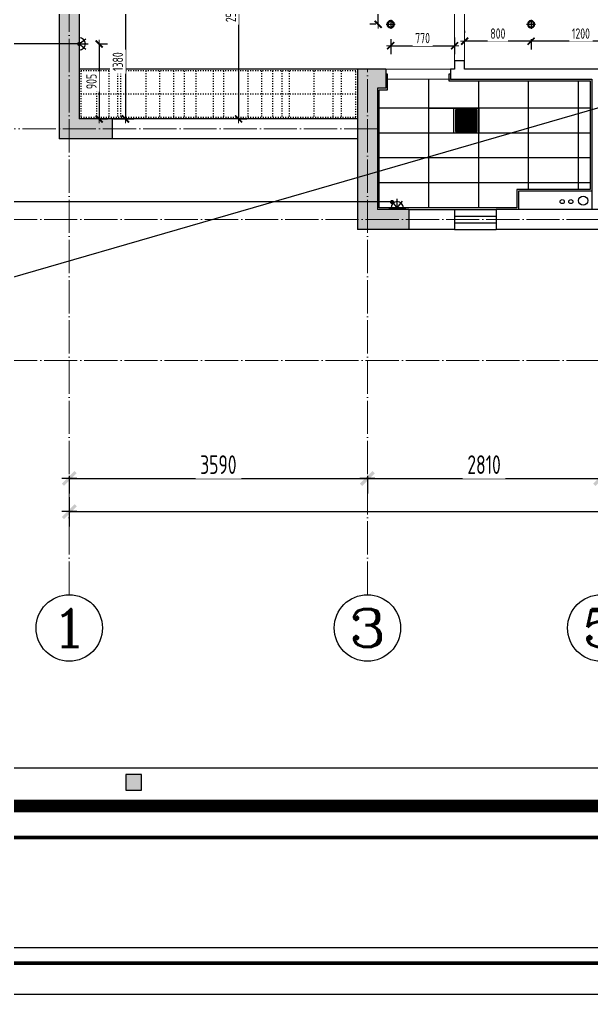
# Model space of a CAD drawing. Header units: inches. Extents: x -50945 to 250244, y -404780 to 18493.
# Drawn here: x 98320 to 105218, y -404780 to -393041 of the extents above; entities that cross this region are included whole.
import ezdxf
from ezdxf.enums import TextEntityAlignment as Align

# ---------------------------------------------------------------- set-up
doc = ezdxf.new("R2010")
doc.units = ezdxf.units.IN
doc.header["$MEASUREMENT"] = 0
doc.linetypes.add('ACAD_ISO03W100', pattern=[30, 12, -18])
doc.linetypes.add('DOTE', pattern=[2.42, 2, -0.2, 0.02, -0.2])
for name, color, linetype in [('15开关布置图-YJ', 2, 'Continuous'), ('AXIS', 1, 'Continuous'), ('AXIS_TEXT', 7, 'Continuous'), ('A图框', 7, 'Continuous'), ('D-ARCHI', 250, 'Continuous'), ('EVH 立面填充', 8, 'Continuous'), ('IBS-003-建筑窗框', 3, 'Continuous'), ('IBS-182-原建筑非承重墙', 150, 'Continuous'), ('IBS-200-原建筑承重墙柱', 200, 'Continuous'), ('IBS-63-原建筑窗', 63, 'Continuous'), ('IDS-030-造型完成面(看线)', 30, 'Continuous'), ('IDS-040-固定高家具', 40, 'Continuous'), ('IRC-2-天花灯具', 2, 'Continuous'), ('IRC-30-天花轮廓线', 30, 'Continuous'), ('外标注', 50, 'Continuous')]:
    doc.layers.add(name, color=color, linetype=linetype)
doc.layers.add('天棚材质标注', color=2, linetype='Continuous', lineweight=5)
doc.layers.add('门', color=65, linetype='Continuous', lineweight=13)
doc.styles.add('_TCH_AXIS', font='COMPLEX', dxfattribs={"bigfont": 'GBCBIG'})
doc.styles.add('COMPLEX', font='COMPLEX')
doc.styles.add('HBA-DIMT', font='ARCHS.SHX', dxfattribs={"width": 0.8})
doc.dimstyles.new('HBA_40', dxfattribs={"dimscale": 50, "dimtxt": 2.5, "dimasz": 0.1, "dimexe": 2, "dimexo": 2.5, "dimgap": 0.6, "dimtad": 1, "dimdec": 0, "dimrnd": 5, "dimzin": 0, "dimtxsty": 'HBA-DIMT', "dimblk": 'HBA_DIMENSION_TICK', "dimblk1": 'HBA_DIMENSION_TICK', "dimblk2": 'HBA_DIMENSION_TICK', "dimcen": 0.125, "dimclrd": 44, "dimclre": 44, "dimclrt": 2, "dimadec": 0, "dimazin": 0, "dimtfac": 1, "dimtdec": 0, "dimtix": 1, "dimtmove": 1, "dimatfit": 3, "dimldrblk": 'HBA_Leader_Dot', "dimfxl": 0, "dimtvp": 1, "dimtfill": 1, "dimtolj": 1, "dimtzin": 0, "dimarcsym": 0})

# ---------------------------------------------------------------- blocks, each defined once
blk = doc.blocks.new('HBA_DIMENSION_TICK')
at = {"color": 0, "linetype": 'ByBlock'}
for p, q in [((-10, 0), (0, 0)), ((0, 0), (10, 0))]:
    blk.add_line(p, q, dxfattribs=at)
at = {"color": 50, "linetype": 'ByBlock'}
blk.add_solid([(-10, -7), (-7, -10), (7, 10), (10, 7)], dxfattribs=at)
blk = doc.blocks.new('*D880')
at = {"layer": 'Defpoints', "color": 0, "transparency": 16777216}
for p in [(98919, -398311), (102508, -398311), (102508, -398566)]:
    blk.add_point(p, dxfattribs=at)
at = {"layer": '外标注', "color": 44, "lineweight": -2, "transparency": 16777216}
for p, q in [((98919, -398536), (98919, -398746)), ((102508, -398536), (102508, -398746)), ((98928, -398566), (102499, -398566))]:
    blk.add_line(p, q, dxfattribs=at)
at = {"layer": '外标注', "color": 44, "lineweight": -2, "transparency": 16777216, "xscale": 9, "yscale": 9, "zscale": 9, "rotation": 180}
blk.add_blockref('HBA_DIMENSION_TICK', (98919, -398566), dxfattribs=at)
at = {"layer": '外标注', "color": 44, "lineweight": -2, "transparency": 16777216, "xscale": 9, "yscale": 9, "zscale": 9}
blk.add_blockref('HBA_DIMENSION_TICK', (102508, -398566), dxfattribs=at)
at = {"layer": '外标注', "color": 2, "transparency": 16777216, "insert": (100714, -398400), "char_height": 225, "attachment_point": 5, "style": 'HBA-DIMT', "bg_fill": 3, "box_fill_scale": 1.25, "bg_fill_color": 256, "bg_fill_true_color": 13158600, "bg_fill_transparency": 0}
blk.add_mtext('\\A1;3590', dxfattribs=at)
blk = doc.blocks.new('HBA_Leader_Dot')
at = {"color": 0, "linetype": 'ByBlock'}
blk.add_line((-5, 0), (-10, 0), dxfattribs=at)
at = {"color": 0, "linetype": 'ByBlock', "const_width": 5}
blk.add_lwpolyline([(-2.5, 0, 1), (2.5, 0, 1)], format="xyb", close=True, dxfattribs=at)
blk = doc.blocks.new('*D881')
at = {"layer": 'Defpoints', "color": 0, "transparency": 16777216}
for p in [(102508, -398311), (105318, -398311), (105318, -398566)]:
    blk.add_point(p, dxfattribs=at)
at = {"layer": '外标注', "color": 44, "lineweight": -2, "transparency": 16777216}
for p, q in [((102508, -398536), (102508, -398746)), ((105318, -398536), (105318, -398746)), ((102517, -398566), (105309, -398566))]:
    blk.add_line(p, q, dxfattribs=at)
at = {"layer": '外标注', "color": 44, "lineweight": -2, "transparency": 16777216, "xscale": 9, "yscale": 9, "zscale": 9, "rotation": 180}
blk.add_blockref('HBA_DIMENSION_TICK', (102508, -398566), dxfattribs=at)
at = {"layer": '外标注', "color": 44, "lineweight": -2, "transparency": 16777216, "xscale": 9, "yscale": 9, "zscale": 9}
blk.add_blockref('HBA_DIMENSION_TICK', (105318, -398566), dxfattribs=at)
at = {"layer": '外标注', "color": 2, "transparency": 16777216, "insert": (103913, -398400), "char_height": 225, "attachment_point": 5, "style": 'HBA-DIMT', "bg_fill": 3, "box_fill_scale": 1.25, "bg_fill_color": 256, "bg_fill_true_color": 13158600, "bg_fill_transparency": 0}
blk.add_mtext('\\A1;2810', dxfattribs=at)
blk = doc.blocks.new('*D888')
at = {"layer": 'Defpoints', "color": 0, "transparency": 16777216}
for p in [(98919, -398566), (113619, -398566), (113619, -398966)]:
    blk.add_point(p, dxfattribs=at)
at = {"layer": '外标注', "color": 44, "lineweight": -2, "transparency": 16777216}
for p, q in [((98919, -398791), (98919, -399146)), ((113619, -398791), (113619, -399146)), ((98928, -398966), (113610, -398966))]:
    blk.add_line(p, q, dxfattribs=at)
at = {"layer": '外标注', "color": 44, "lineweight": -2, "transparency": 16777216, "xscale": 9, "yscale": 9, "zscale": 9, "rotation": 180}
blk.add_blockref('HBA_DIMENSION_TICK', (98919, -398966), dxfattribs=at)
at = {"layer": '外标注', "color": 44, "lineweight": -2, "transparency": 16777216, "xscale": 9, "yscale": 9, "zscale": 9}
blk.add_blockref('HBA_DIMENSION_TICK', (113619, -398966), dxfattribs=at)
at = {"layer": '外标注', "color": 2, "transparency": 16777216, "insert": (106269, -398800), "char_height": 225, "attachment_point": 5, "style": 'HBA-DIMT', "bg_fill": 3, "box_fill_scale": 1.25, "bg_fill_color": 256, "bg_fill_true_color": 13158600, "bg_fill_transparency": 0}
blk.add_mtext('\\A1;14700', dxfattribs=at)
blk = doc.blocks.new('_AXISO')
blk.add_circle((0, 0), 0.5)
at = {"layer": 'AXIS_TEXT', "style": 'COMPLEX', "width": 1.041667}
blk.add_attdef('A', text='', height=0.56, dxfattribs=at).set_placement((-0.25, -0.28), (0.25, -0.28), align=Align.FIT)
blk = doc.blocks.new('gegeg')
at = {"layer": 'A图框'}
h = blk.add_hatch(color=256, dxfattribs=at)
h.dxf.hatch_style = 1
h.paths.add_polyline_path([(140844, -57733), (141019, -57733), (141019, -57558), (140844, -57558)])
for p, q in [((133887, -57482), (161887, -57482)), ((138761, -59483), (146834, -59483))]:
    blk.add_line(p, q, dxfattribs=at)
for points in [[(162587, -39218), (162587, -60008), (133187, -60008), (133187, -39218)], [(141019, -57558), (140844, -57558), (140844, -57733), (141019, -57733)]]:
    blk.add_lwpolyline(points, close=True, dxfattribs=at)
at = {"layer": 'A图框', "const_width": 140}
blk.add_lwpolyline([(161887, -57908), (133887, -57908)], dxfattribs=at)
at = {"layer": 'A图框', "const_width": 42}
blk.add_lwpolyline([(133537, -58258), (162237, -58258), (162237, -59658), (133537, -59658)], close=True, dxfattribs=at)
blk = doc.blocks.new('A$C2C253EB8')
at = {"layer": 'IRC-2-天花灯具', "color": 250}
for p, q in [((0, 55), (110, 55)), ((55, 0), (55, 110))]:
    blk.add_line(p, q, dxfattribs=at)
at = {"layer": 'IRC-2-天花灯具', "color": 2}
blk.add_ellipse((55, 55), major_axis=(44, 0), ratio=1, start_param=1.571461413961594, end_param=7.85464672114118, dxfattribs=at)
at = {"layer": 'IRC-2-天花灯具', "color": 251}
blk.add_ellipse((55, 55), major_axis=(33, 0), ratio=1, start_param=1.570667, end_param=7.853852, dxfattribs=at)
blk = doc.blocks.new('fhty')
at = {"layer": 'IRC-2-天花灯具'}
for p, q in [((717910, -196860), (717910, -197065)), ((717910, -196962), (717990, -196900)), ((717910, -196962), (718019, -196962)), ((717910, -196962), (717990, -197025))]:
    blk.add_line(p, q, dxfattribs=at)
blk.add_arc((717910, -196962), 74.3, 270, 90, dxfattribs=at)
blk = doc.blocks.new('*D917')
at = {"layer": 'Defpoints', "color": 0, "transparency": 16777216}
for p in [(104479, -393153), (105679, -393153), (104479, -393302)]:
    blk.add_point(p, dxfattribs=at)
at = {"layer": '天棚材质标注', "color": 44, "lineweight": -2, "transparency": 16777216}
for p, q in [((104479, -393278), (104479, -393402)), ((105674, -393302), (104484, -393302)), ((105679, -393278), (105679, -393402))]:
    blk.add_line(p, q, dxfattribs=at)
at = {"layer": '天棚材质标注', "color": 44, "lineweight": -2, "transparency": 16777216, "xscale": 5, "yscale": 5, "zscale": 5, "rotation": 180}
blk.add_blockref('HBA_DIMENSION_TICK', (104479, -393302), dxfattribs=at)
at = {"layer": '天棚材质标注', "color": 44, "lineweight": -2, "transparency": 16777216, "xscale": 5, "yscale": 5, "zscale": 5}
blk.add_blockref('HBA_DIMENSION_TICK', (105679, -393302), dxfattribs=at)
at = {"layer": '天棚材质标注', "color": 2, "transparency": 16777216, "insert": (105079, -393210), "char_height": 125, "attachment_point": 5, "style": 'HBA-DIMT', "bg_fill": 3, "box_fill_scale": 1.25, "bg_fill_color": 256, "bg_fill_true_color": 13158600, "bg_fill_transparency": 0}
blk.add_mtext('\\A1;1200', dxfattribs=at)
blk = doc.blocks.new('*D918')
at = {"layer": 'Defpoints', "color": 0, "transparency": 16777216}
for p in [(104479, -393153), (103679, -393302), (103679, -393302)]:
    blk.add_point(p, dxfattribs=at)
at = {"layer": '天棚材质标注', "color": 44, "lineweight": -2, "transparency": 16777216}
for p, q in [((103679, -393177), (103679, -393202)), ((104474, -393302), (103684, -393302)), ((104479, -393278), (104479, -393402))]:
    blk.add_line(p, q, dxfattribs=at)
at = {"layer": '天棚材质标注', "color": 44, "lineweight": -2, "transparency": 16777216, "xscale": 5, "yscale": 5, "zscale": 5, "rotation": 180}
blk.add_blockref('HBA_DIMENSION_TICK', (103679, -393302), dxfattribs=at)
at = {"layer": '天棚材质标注', "color": 44, "lineweight": -2, "transparency": 16777216, "xscale": 5, "yscale": 5, "zscale": 5}
blk.add_blockref('HBA_DIMENSION_TICK', (104479, -393302), dxfattribs=at)
at = {"layer": '天棚材质标注', "color": 2, "transparency": 16777216, "insert": (104079, -393210), "char_height": 125, "attachment_point": 5, "style": 'HBA-DIMT', "bg_fill": 3, "box_fill_scale": 1.25, "bg_fill_color": 256, "bg_fill_true_color": 13158600, "bg_fill_transparency": 0}
blk.add_mtext('\\A1;800', dxfattribs=at)
blk = doc.blocks.new('*D933')
at = {"layer": 'Defpoints', "color": 0, "transparency": 16777216}
for p in [(99148, -393335), (99148, -394238), (99279, -394238)]:
    blk.add_point(p, dxfattribs=at)
at = {"layer": '天棚材质标注', "color": 44, "lineweight": -2, "transparency": 16777216}
for p, q in [((99273, -393335), (99379, -393335)), ((99279, -393340), (99279, -394233)), ((99273, -394238), (99379, -394238))]:
    blk.add_line(p, q, dxfattribs=at)
at = {"layer": '天棚材质标注', "color": 44, "lineweight": -2, "transparency": 16777216, "xscale": 5, "yscale": 5, "zscale": 5}
for p, rotation in [((99279, -393335), 90), ((99279, -394238), 270)]:
    blk.add_blockref('HBA_DIMENSION_TICK', p, dxfattribs=dict(at, rotation=rotation))
at = {"layer": '天棚材质标注', "color": 2, "transparency": 16777216, "insert": (99186, -393787), "char_height": 125, "attachment_point": 5, "rotation": 90, "style": 'HBA-DIMT', "bg_fill": 3, "box_fill_scale": 1.25, "bg_fill_color": 256, "bg_fill_true_color": 13158600, "bg_fill_transparency": 0}
blk.add_mtext('\\A1;905', dxfattribs=at)
blk = doc.blocks.new('*D935')
at = {"layer": 'Defpoints', "color": 0, "transparency": 16777216}
for p in [(100840, -391668), (100840, -394238), (100957, -394238)]:
    blk.add_point(p, dxfattribs=at)
at = {"layer": '天棚材质标注', "color": 44, "lineweight": -2, "transparency": 16777216}
for p, q in [((100957, -391673), (100957, -394233)), ((100965, -391668), (101057, -391668)), ((100965, -394238), (101057, -394238))]:
    blk.add_line(p, q, dxfattribs=at)
at = {"layer": '天棚材质标注', "color": 44, "lineweight": -2, "transparency": 16777216, "xscale": 5, "yscale": 5, "zscale": 5}
for p, rotation in [((100957, -391668), 90), ((100957, -394238), 270)]:
    blk.add_blockref('HBA_DIMENSION_TICK', p, dxfattribs=dict(at, rotation=rotation))
at = {"layer": '天棚材质标注', "color": 2, "transparency": 16777216, "insert": (100865, -392953), "char_height": 125, "attachment_point": 5, "rotation": 90, "style": 'HBA-DIMT', "bg_fill": 3, "box_fill_scale": 1.25, "bg_fill_color": 256, "bg_fill_true_color": 13158600, "bg_fill_transparency": 0}
blk.add_mtext('\\A1;2570', dxfattribs=at)
blk = doc.blocks.new('*D936')
at = {"layer": 'Defpoints', "color": 0, "transparency": 16777216}
for p in [(102638, -392558), (102734, -392558), (102734, -393098)]:
    blk.add_point(p, dxfattribs=at)
at = {"layer": '天棚材质标注', "color": 44, "lineweight": -2, "transparency": 16777216}
for p, q in [((102609, -392558), (102538, -392558)), ((102638, -393093), (102638, -392563)), ((102609, -393098), (102538, -393098))]:
    blk.add_line(p, q, dxfattribs=at)
at = {"layer": '天棚材质标注', "color": 44, "lineweight": -2, "transparency": 16777216, "xscale": 5, "yscale": 5, "zscale": 5}
for p, rotation in [((102638, -392558), 90), ((102638, -393098), 270)]:
    blk.add_blockref('HBA_DIMENSION_TICK', p, dxfattribs=dict(at, rotation=rotation))
at = {"layer": '天棚材质标注', "color": 2, "transparency": 16777216, "insert": (102545, -392828), "char_height": 125, "attachment_point": 5, "rotation": 90, "style": 'HBA-DIMT', "bg_fill": 3, "box_fill_scale": 1.25, "bg_fill_color": 256, "bg_fill_true_color": 13158600, "bg_fill_transparency": 0}
blk.add_mtext('\\A1;540', dxfattribs=at)
blk = doc.blocks.new('*D937')
at = {"layer": 'Defpoints', "color": 0, "transparency": 16777216}
for p in [(103558, -393133), (102789, -393153), (103558, -393356)]:
    blk.add_point(p, dxfattribs=at)
at = {"layer": '天棚材质标注', "color": 44, "lineweight": -2, "transparency": 16777216}
for p, q in [((103558, -393258), (103558, -393456)), ((102789, -393278), (102789, -393456)), ((102794, -393356), (103553, -393356))]:
    blk.add_line(p, q, dxfattribs=at)
at = {"layer": '天棚材质标注', "color": 44, "lineweight": -2, "transparency": 16777216, "xscale": 5, "yscale": 5, "zscale": 5, "rotation": 180}
blk.add_blockref('HBA_DIMENSION_TICK', (102789, -393356), dxfattribs=at)
at = {"layer": '天棚材质标注', "color": 44, "lineweight": -2, "transparency": 16777216, "xscale": 5, "yscale": 5, "zscale": 5}
blk.add_blockref('HBA_DIMENSION_TICK', (103558, -393356), dxfattribs=at)
at = {"layer": '天棚材质标注', "color": 2, "transparency": 16777216, "insert": (103173, -393264), "char_height": 125, "attachment_point": 5, "style": 'HBA-DIMT', "bg_fill": 3, "box_fill_scale": 1.25, "bg_fill_color": 256, "bg_fill_true_color": 13158600, "bg_fill_transparency": 0}
blk.add_mtext('\\A1;770', dxfattribs=at)
blk = doc.blocks.new('*D1059')
at = {"layer": 'Defpoints', "color": 0, "transparency": 16777216}
for p in [(99276, -392858), (99326, -394238), (99595, -394238)]:
    blk.add_point(p, dxfattribs=at)
at = {"layer": '天棚材质标注', "color": 44, "lineweight": -2, "transparency": 16777216}
for p, q in [((99401, -392858), (99695, -392858)), ((99595, -392863), (99595, -394233)), ((99451, -394238), (99695, -394238))]:
    blk.add_line(p, q, dxfattribs=at)
at = {"layer": '天棚材质标注', "color": 44, "lineweight": -2, "transparency": 16777216, "xscale": 5, "yscale": 5, "zscale": 5}
for p, rotation in [((99595, -392858), 90), ((99595, -394238), 270)]:
    blk.add_blockref('HBA_DIMENSION_TICK', p, dxfattribs=dict(at, rotation=rotation))
at = {"layer": '天棚材质标注', "color": 2, "transparency": 16777216, "insert": (99503, -393548), "char_height": 125, "attachment_point": 5, "rotation": 90, "style": 'HBA-DIMT', "bg_fill": 3, "box_fill_scale": 1.25, "bg_fill_color": 256, "bg_fill_true_color": 13158600, "bg_fill_transparency": 0}
blk.add_mtext('\\A1;1380', dxfattribs=at)

msp = doc.modelspace()

# ---------------------------------------------------------------- hatches: boundary and pattern name
at = {"layer": 'EVH 立面填充'}
h = msp.add_hatch(color=256, dxfattribs=at)
h.dxf.hatch_style = 1
h.paths.add_polyline_path([(99038.67, -394238.07), (99038.67, -392788.07), (98798.67, -392788.07), (98798.67, -394478.07), (99438.67, -394478.07), (99438.67, -394238.07)])
h = msp.add_hatch(color=256, dxfattribs=at)
h.dxf.hatch_style = 1
h.paths.add_polyline_path([(102388.37, -395568.07), (103008.37, -395568.07), (103008.37, -395328.07), (102628.37, -395328.07), (102628.37, -393868.07), (102728.37, -393868.07), (102728.37, -393638.07), (102388.37, -393638.07)])
at = {"layer": 'IRC-2-天花灯具'}
h = msp.add_hatch(dxfattribs=at)
h.set_pattern_fill('ANSI31', color=256, scale=80)
h.set_pattern_definition([(45, (9779.72, -378341.285), (-7.0710678, 7.0710678), [])])
h.paths.add_polyline_path([(103568.37, -394388.07), (103828.37, -394388.07), (103828.37, -394128.07), (103568.37, -394128.07)])

# ---------------------------------------------------------------- linework, layer by layer
at = {"layer": 'D-ARCHI', "color": 251, "linetype": 'DOTE', "lineweight": 5, "ltscale": 200}
for p, q in [((102628.37, -394358.07), (96111.41, -394358.07)), ((116438.67, -395448.07), (96111.41, -395448.07)), ((116438.67, -397146.4), (96111.41, -397146.4))]:
    msp.add_line(p, q, dxfattribs=at)
at = {"layer": 'IBS-003-建筑窗框', "color": 251, "ltscale": 10}
for p, q in [((103558.37, -395328.07), (104058.37, -395328.07)), ((103558.37, -395568.07), (104058.37, -395568.07))]:
    msp.add_line(p, q, dxfattribs=at)
at = {"layer": 'IBS-182-原建筑非承重墙'}
for p, q in [((103678.37, -393538.07), (103558.37, -393538.07)), ((103558.37, -393538.07), (103558.37, -393638.07)), ((103678.37, -393638.07), (103678.37, -393538.07)), ((103558.37, -393638.07), (103508.37, -393638.07)), ((103508.37, -393638.07), (103508.37, -393758.07)), ((107328.37, -393638.07), (103678.37, -393638.07)), ((103508.37, -393758.07), (105208.37, -393758.07)), ((105208.37, -393758.07), (105208.37, -395328.07)), ((102388.37, -394238.07), (99438.67, -394238.07)), ((102388.37, -394478.07), (99438.67, -394478.07)), ((104328.37, -395108.07), (104328.37, -395328.07)), ((105208.37, -395108.07), (104328.37, -395108.07)), ((103008.37, -395328.07), (103558.37, -395328.07)), ((103558.37, -395328.07), (103558.37, -395568.07)), ((105438.37, -395328.07), (104058.37, -395328.07)), ((104058.37, -395328.07), (104058.37, -395568.07)), ((103558.37, -395568.07), (103008.37, -395568.07)), ((106518.37, -395568.07), (104058.37, -395568.07))]:
    msp.add_line(p, q, dxfattribs=at)
for centre, radius in [((104854.06, -395232.89), 25), ((104957.4, -395232.89), 25), ((105105.56, -395221.45), 55)]:
    msp.add_circle(centre, radius, dxfattribs=at)
at = {"layer": 'IBS-200-原建筑承重墙柱', "ltscale": 0.02}
for p, q in [((98798.67, -392788.07), (98798.67, -394478.07)), ((99038.67, -392788.07), (99038.67, -394238.07)), ((102728.37, -393638.07), (102388.37, -393638.07)), ((102388.37, -393638.07), (102388.37, -395568.07)), ((102728.37, -393638.07), (102728.37, -393868.07)), ((102728.37, -393868.07), (102628.37, -393868.07)), ((102628.37, -393868.07), (102628.37, -395328.07)), ((99438.67, -394238.07), (99038.67, -394238.07)), ((99438.67, -394478.07), (99438.67, -394238.07)), ((99438.67, -394478.07), (98798.67, -394478.07)), ((103008.37, -395328.07), (102628.37, -395328.07)), ((103008.37, -395328.07), (103008.37, -395568.07)), ((103008.37, -395568.07), (102388.37, -395568.07))]:
    msp.add_line(p, q, dxfattribs=at)
at = {"layer": 'IBS-63-原建筑窗'}
for p, q in [((103558.37, -395408.07), (104058.37, -395408.07)), ((103558.37, -395488.07), (104058.37, -395488.07))]:
    msp.add_line(p, q, dxfattribs=at)
at = {"layer": 'IDS-030-造型完成面(看线)'}
msp.add_lwpolyline([(103508.37, -393698.07), (103488.37, -393698.07), (103488.37, -393778.07), (105188.37, -393778.07), (105188.37, -395088.07), (104308.37, -395088.07), (104308.37, -395308.07), (102648.37, -395308.07), (102648.37, -393888.07), (102748.37, -393888.07), (102748.37, -393698.07), (102728.37, -393698.07)], dxfattribs=at)
at = {"layer": 'IDS-040-固定高家具'}
msp.add_line((102388.37, -393638.07), (99038.67, -393638.07), dxfattribs=at)
at = {"layer": 'IDS-040-固定高家具', "linetype": 'ACAD_ISO03W100'}
for p, q in [((99245.76, -393658.07), (99245.76, -394218.07)), ((99394.5, -393658.07), (99394.5, -394218.07)), ((99498.61, -393658.07), (99498.61, -394218.07)), ((99535.79, -393658.07), (99535.79, -394218.07)), ((99595.29, -393658.07), (99595.29, -394218.07)), ((99840.7, -393658.07), (99840.7, -394218.07)), ((100004.3, -393658.07), (100004.3, -394218.07)), ((100175.35, -393658.07), (100175.35, -394218.07)), ((100301.77, -393658.07), (100301.77, -394218.07)), ((100443.07, -393658.07), (100443.07, -394218.07)), ((100651.29, -393658.07), (100651.29, -394218.07)), ((100777.71, -393658.07), (100777.71, -394218.07)), ((101067.74, -393658.07), (101067.74, -394218.07)), ((101231.35, -393658.07), (101231.35, -394218.07)), ((101365.21, -393658.07), (101365.21, -394218.07)), ((101476.76, -393658.07), (101476.76, -394218.07)), ((101566, -393658.07), (101566, -394218.07)), ((101863.47, -393658.07), (101863.47, -394218.07)), ((102094, -393658.07), (102094, -394218.07)), ((102190.68, -393658.07), (102190.68, -394218.07)), ((102368.37, -393938.07), (99058.67, -393938.07))]:
    msp.add_line(p, q, dxfattribs=at)
msp.add_lwpolyline([(99058.67, -394218.07), (102368.37, -394218.07), (102368.37, -393658.07), (99058.67, -393658.07)], close=True, dxfattribs=at)
at = {"layer": 'IRC-2-天花灯具'}
msp.add_line((103548.37, -394408.07), (103548.37, -394108.07), dxfattribs=at)
for points in [[(103848.37, -394108.07), (103848.37, -394408.07), (103248.37, -394408.07), (103248.37, -394108.07)], [(103568.37, -394388.07), (103828.37, -394388.07), (103828.37, -394128.07), (103568.37, -394128.07)]]:
    msp.add_lwpolyline(points, close=True, dxfattribs=at)
at = {"layer": 'IRC-30-天花轮廓线'}
for p, q in [((103248.37, -395308.07), (103248.37, -393758.07)), ((103848.37, -395308.07), (103848.37, -393778.07)), ((104448.37, -395088.07), (104448.37, -393778.07)), ((105048.37, -395088.07), (105048.37, -393778.07)), ((105188.37, -394108.07), (102648.37, -394108.07)), ((105188.37, -394408.07), (102648.37, -394408.07)), ((105188.37, -394708.07), (102648.37, -394708.07)), ((105188.37, -395008.07), (102648.37, -395008.07))]:
    msp.add_line(p, q, dxfattribs=at)
at = {"layer": '门', "color": 8, "lineweight": 5}
for points in [[(103558.37, -393538.07), (103678.67, -393538.07), (103678.67, -392658.07), (103558.37, -392658.07)], [(103508.37, -393758.07), (102728.37, -393758.07), (102728.37, -393638.07), (103508.37, -393638.07)]]:
    msp.add_lwpolyline(points, close=True, dxfattribs=at)

# ---------------------------------------------------------------- block references
at = {"layer": 'AXIS'}
ref = msp.add_blockref('_AXISO', (98918.67, -400366.4), dxfattribs=dict(at, xscale=800, yscale=800, zscale=800))
ref.add_attrib('A', '1', dxfattribs={"layer": 'AXIS_TEXT', "height": 452.55, "style": '_TCH_AXIS', "width": 2.333333}).set_placement((98692.4, -400592.68), (99144.95, -400592.68), align=Align.FIT)
ref = msp.add_blockref('_AXISO', (102508.37, -400366.4), dxfattribs=dict(at, xscale=800, yscale=800, zscale=800))
ref.add_attrib('A', '3', dxfattribs={"layer": 'AXIS_TEXT', "height": 452.55, "style": '_TCH_AXIS', "width": 1.5}).set_placement((102282.1, -400592.68), (102734.64, -400592.68), align=Align.FIT)
ref = msp.add_blockref('_AXISO', (105318.37, -400366.4), dxfattribs=dict(at, xscale=800, yscale=800, zscale=800))
ref.add_attrib('A', '5', dxfattribs={"layer": 'AXIS_TEXT', "height": 452.55, "style": '_TCH_AXIS', "width": 1.5}).set_placement((105092.1, -400592.68), (105544.64, -400592.68), align=Align.FIT)
at = {"layer": 'IRC-2-天花灯具', "xscale": -1, "rotation": 180}
for p in [(102733.52, -393043.07), (104423.82, -393043.07)]:
    msp.add_blockref('A$C2C253EB8', p, dxfattribs=at)
at = {"layer": 'IRC-2-天花灯具'}
msp.add_blockref('fhty', (-618870.97, -196372.73), dxfattribs=at)
at = {"layer": 'IRC-2-天花灯具', "rotation": 90}
msp.add_blockref('fhty', (-94095.28, -1113217.71), dxfattribs=at)

# ---------------------------------------------------------------- dimensions: what is measured, and where the dimension line sits
at = {"layer": '外标注'}
dim = msp.add_linear_dim(base=(102508.37, -398566.4), p1=(98918.67, -398311.36), p2=(102508.37, -398311.36), dimstyle='HBA_40', override={"dimscale": 90, "dimfxl": 200, "dimfxlon": 1}, dxfattribs=at)
dim.commit()
dim.dimension.update_dxf_attribs({"geometry": '*D880', "text_midpoint": (100713.52, -398399.9)})

# ---------------------------------------------------------------- leaders
at = {"layer": '天棚材质标注', "color": 6}
for points in [[(99038.67, -393335.16), (92259.26, -393335.16)], [(105458.37, -394057.6), (94505.65, -397222.04), (92268.4, -397222.04)], [(102805.12, -395237.62), (92259.26, -395237.62)]]:
    msp.add_leader(points, dimstyle='HBA_40', override={"dimgap": 0.6, "dimtad": 0}, dxfattribs=at)

# ---------------------------------------------------------------- next in the draw order: dimensions: what is measured, and where the dimension line sits
at = {"layer": '外标注'}
dim = msp.add_linear_dim(base=(105318.37, -398566.4), p1=(102508.37, -398311.36), p2=(105318.37, -398311.36), dimstyle='HBA_40', override={"dimscale": 90, "dimfxl": 200, "dimfxlon": 1}, dxfattribs=at)
dim.commit()
dim.dimension.update_dxf_attribs({"geometry": '*D881', "text_midpoint": (103913.37, -398399.9)})

# ---------------------------------------------------------------- next in the draw order: dimensions: what is measured, and where the dimension line sits
dim = msp.add_linear_dim(base=(113618.67, -398966.4), p1=(98918.67, -398566.4), p2=(113618.67, -398566.4), dimstyle='HBA_40', override={"dimscale": 90, "dimfxl": 200, "dimfxlon": 1}, dxfattribs=at)
dim.commit()
dim.dimension.update_dxf_attribs({"geometry": '*D888', "text_midpoint": (106268.67, -398799.9)})

# ---------------------------------------------------------------- next in the draw order: linework, layer by layer
at = {"layer": 'D-ARCHI', "color": 251, "linetype": 'DOTE', "lineweight": 5, "ltscale": 200}
for p, q in [((98918.67, -399966.4), (98918.67, -385017.83)), ((102508.37, -399966.4), (102508.37, -393638.07))]:
    msp.add_line(p, q, dxfattribs=at)

# ---------------------------------------------------------------- next in the draw order: block references
at = {"layer": '15开关布置图-YJ', "color": 2, "xscale": 1.081091401797356, "yscale": 1.081091401797356, "zscale": 1.081091401797356}
msp.add_blockref('gegeg', (-52664.31, -339905.86), dxfattribs=at)

# ---------------------------------------------------------------- next in the draw order: dimensions: what is measured, and where the dimension line sits
at = {"layer": '天棚材质标注', "color": 6}
for base, p1, p2, picture, middle in [((100957.31, -394238.07), (100839.58, -391668.07), (100839.58, -394238.07), '*D935', (100864.81, -392953.07)), ((102637.95, -392558.07), (102733.52, -393098.07), (102733.52, -392558.07), '*D936', (102545.45, -392828.07)), ((99278.68, -394238.07), (99148.24, -393335.16), (99148.24, -394238.07), '*D933', (99186.18, -393786.61))]:
    dim = msp.add_linear_dim(base=base, p1=p1, p2=p2, angle=90, dimstyle='HBA_40', dxfattribs=at)
    dim.commit()
    dim.dimension.update_dxf_attribs({"geometry": picture, "text_midpoint": middle})
dim = msp.add_linear_dim(base=(104478.82, -393302.21), p1=(105678.82, -393153.07), p2=(104478.82, -393153.07), dimstyle='HBA_40', dxfattribs=at)
dim.commit()
dim.dimension.update_dxf_attribs({"geometry": '*D917', "text_midpoint": (105078.82, -393209.71)})

# ---------------------------------------------------------------- next in the draw order: dimensions: what is measured, and where the dimension line sits
dim = msp.add_linear_dim(base=(99595.29, -394238.07), p1=(99275.69, -392858.07), p2=(99325.96, -394238.07), angle=90, dimstyle='HBA_40', dxfattribs=at)
dim.commit()
dim.dimension.update_dxf_attribs({"geometry": '*D1059', "text_midpoint": (99502.79, -393548.07)})
dim = msp.add_linear_dim(base=(103678.67, -393302.21), p1=(104478.82, -393153.07), p2=(103678.67, -393302.21), dimstyle='HBA_40', dxfattribs=at)
dim.commit()
dim.dimension.update_dxf_attribs({"geometry": '*D918', "text_midpoint": (104078.75, -393209.71)})

# ---------------------------------------------------------------- next in the draw order: dimensions: what is measured, and where the dimension line sits
dim = msp.add_linear_dim(base=(103558.37, -393356.27), p1=(102788.52, -393153.07), p2=(103558.37, -393133.2), dimstyle='HBA_40', dxfattribs=at)
dim.commit()
dim.dimension.update_dxf_attribs({"geometry": '*D937', "text_midpoint": (103173.45, -393263.77)})

doc.saveas('drawing.dxf')
